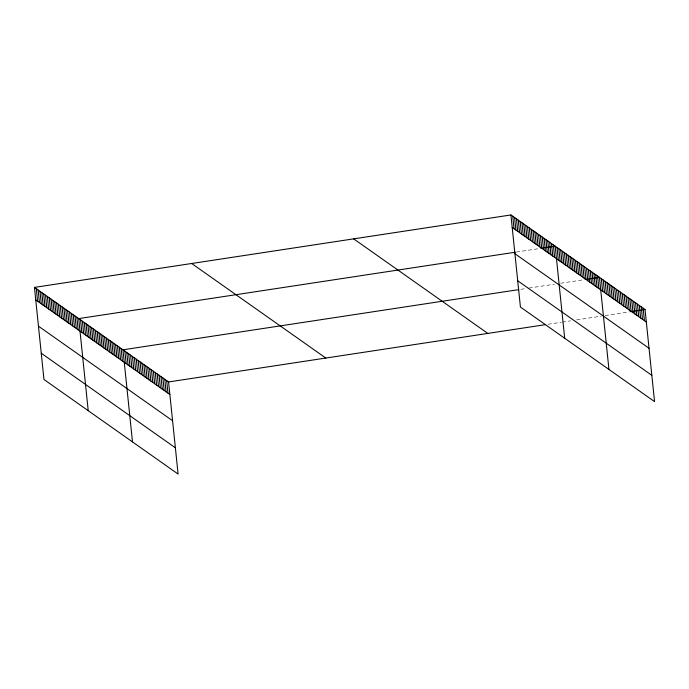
<?xml version="1.0" encoding="UTF-8"?>
<svg xmlns="http://www.w3.org/2000/svg" width="689" height="689" viewBox="0 0 689 689"><rect width="100%" height="100%" fill="white"/><g stroke="black" fill="none" stroke-linecap="round" stroke-linejoin="round"><path stroke-width="0.52" stroke-dasharray="3.44 2.58" d="M516.371 252.053L538.832 248.634M520.815 289.311L525.922 288.536M528.98 288.071L554.507 284.187M560.631 283.257L583.092 279.837M548.039 324.252L561.311 322.237M562.336 322.082L570.501 320.841M576.624 319.911L601.127 316.182M605.218 315.562L629.72 311.833"/><path stroke-width="1.03" d="M34.45 287.399L168.572 381.956L178.089 474.049L43.967 379.493L34.45 287.399L510.911 214.951L645.033 309.507L654.55 401.601L520.428 307.044L510.911 214.951M515.346 252.208L78.71 318.602L88.226 410.696M540.874 248.324L555.17 246.154L564.687 338.247M518.774 289.621L122.969 349.805L132.495 441.899M585.133 279.527L599.43 277.357L608.947 369.45M168.572 381.956L544.973 324.726M630.736 311.678L645.033 309.507M512.203 227.456L646.325 322.013M514.916 253.724L649.038 348.281M517.706 280.776L651.837 375.341M353.672 238.859L487.803 333.416M191.68 263.491L325.811 358.047M35.742 299.904L169.873 394.47M38.455 326.173L172.586 420.729M41.254 353.233L175.376 447.79M643.13 308.164L644.422 320.678M641.235 306.829L642.527 319.334M639.332 305.485L640.624 317.999M637.428 304.15L638.729 316.656M635.534 302.807L636.825 315.321M633.63 301.472L634.922 313.977M631.735 300.128L633.027 312.642M629.832 298.793L631.124 311.299M627.929 297.45L629.221 309.964M626.034 296.115L627.326 308.62M624.131 294.771L625.423 307.285M622.227 293.428L623.528 305.942M620.333 292.093L621.624 304.598M618.429 290.749L619.721 303.263M616.534 289.414L617.826 301.92M614.631 288.071L615.923 300.585M612.728 286.736L614.02 299.241M610.833 285.392L612.125 297.906M608.93 284.057L610.221 296.563M607.026 282.714L608.327 295.228M605.131 281.379L606.423 293.884M603.228 280.035L604.52 292.549M601.333 278.701L602.625 291.206M597.587 276.056L598.879 288.57M595.744 274.756L597.036 287.27M593.901 273.455L595.193 285.969M592.049 272.155L593.35 284.669M590.206 270.855L591.498 283.368M588.363 269.554L589.655 282.068M586.52 268.254L587.812 280.767M584.677 266.953L585.969 279.467M582.834 265.653L584.126 278.167M580.991 264.352L582.283 276.866M579.148 263.052L580.439 275.566M577.296 261.751L578.588 274.265M575.453 260.451L576.745 272.965M573.61 259.15L574.902 271.664M571.767 257.85L573.059 270.364M569.924 256.549L571.215 269.063M568.081 255.257L569.372 267.763M566.237 253.957L567.529 266.462M564.386 252.656L565.686 265.162M562.543 251.356L563.835 263.861M560.7 250.055L561.991 262.561M558.857 248.755L560.148 261.26M557.013 247.454L558.305 259.96M553.327 244.853L554.619 257.359M551.476 243.553L552.776 256.058M549.633 242.252L550.924 254.758M547.789 240.952L549.081 253.457M545.946 239.651L547.238 252.157M544.103 238.351L545.395 250.856M542.26 237.05L543.552 249.564M540.417 235.75L541.709 248.264M538.574 234.449L539.866 246.963M536.722 233.149L538.023 245.663M534.879 231.848L536.171 244.362M533.036 230.548L534.328 243.062M531.193 229.248L532.485 241.761M529.35 227.947L530.642 240.461M527.507 226.647L528.799 239.161M525.664 225.346L526.956 237.86M523.812 224.046L525.113 236.56M521.969 222.745L523.261 235.259M520.126 221.445L521.418 233.959M518.283 220.144L519.575 232.658M516.44 218.844L517.732 231.358M514.597 217.543L515.889 230.057M512.754 216.251L514.046 228.757M166.678 380.621L167.97 393.126M164.774 379.277L166.066 391.783M162.88 377.934L164.171 390.448M160.976 376.599L162.268 389.104M159.073 375.255L160.365 387.769M157.178 373.92L158.47 386.426M155.275 372.577L156.567 385.091M153.371 371.242L154.672 383.747M151.477 369.898L152.769 382.412M149.573 368.563L150.865 381.069M147.679 367.22L148.97 379.734M145.775 365.885L147.067 378.39M143.872 364.541L145.164 377.055M141.977 363.198L143.269 375.712M140.074 361.863L141.366 374.368M138.17 360.519L139.471 373.033M136.276 359.184L137.567 371.69M134.372 357.841L135.664 370.355M132.477 356.506L133.769 369.011M130.574 355.162L131.866 367.676M128.671 353.827L129.963 366.333M126.776 352.484L128.068 364.998M124.873 351.149L126.165 363.654M121.126 348.505L122.418 361.019M119.283 347.204L120.575 359.718M117.44 345.904L118.732 358.418M115.597 344.603L116.889 357.117M113.754 343.303L115.046 355.817M111.911 342.002L113.203 354.516M110.068 340.702L111.36 353.216M108.216 339.401L109.508 351.915M106.373 338.101L107.665 350.615M104.53 336.8L105.822 349.314M102.687 335.5L103.979 348.014M100.844 334.199L102.136 346.713M99.001 332.899L100.293 345.413M97.158 331.598L98.449 344.112M95.306 330.307L96.606 342.812M93.463 329.006L94.755 341.511M91.62 327.706L92.912 340.211M89.777 326.405L91.069 338.91M87.934 325.105L89.225 337.61M86.091 323.804L87.382 336.31M84.247 322.504L85.539 335.009M82.396 321.203L83.696 333.709M80.553 319.903L81.845 332.408M76.867 317.302L78.158 329.807M75.023 316.001L76.315 328.507M73.18 314.701L74.472 327.206M71.337 313.4L72.629 325.906M69.494 312.1L70.786 324.614M67.643 310.799L68.943 323.313M65.799 309.499L67.091 322.013M63.956 308.198L65.248 320.712M62.113 306.898L63.405 319.412M60.27 305.597L61.562 318.111M58.427 304.297L59.719 316.811M56.584 302.996L57.876 315.51M54.732 301.696L56.033 314.21M52.889 300.395L54.181 312.909M51.046 299.095L52.338 311.609M49.203 297.794L50.495 310.308M47.36 296.494L48.652 309.008M45.517 295.193L46.809 307.707M43.674 293.893L44.966 306.407M41.831 292.592L43.123 305.106M39.979 291.301L41.28 303.806M38.136 290L39.428 302.505M36.293 288.7L37.585 301.205"/></g></svg>
